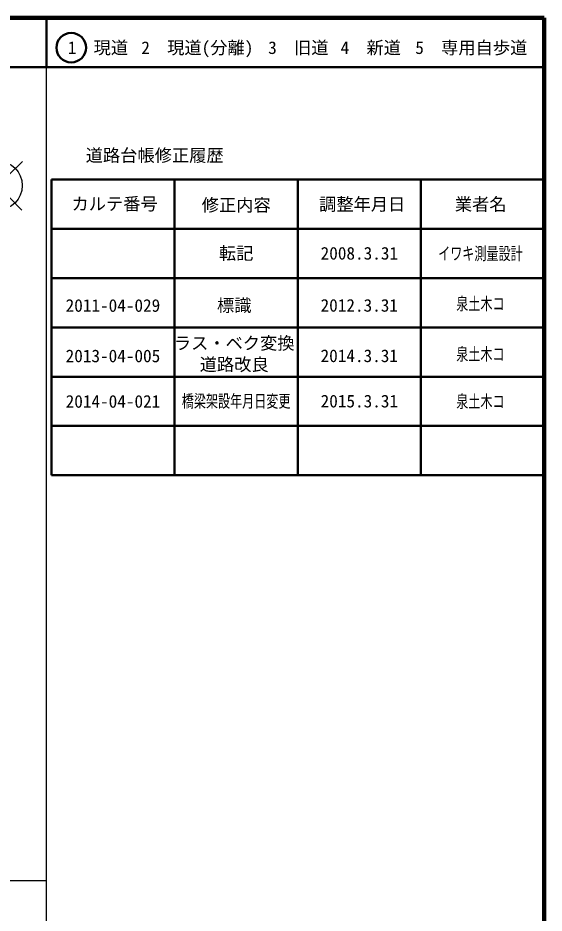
# Model space of a CAD drawing. Units: millimetres on the paper, enlarged 1000 times. Extents: x 40000 to 680000, y 20000 to 380000.
# Drawn here: x 573204 to 680000, y 198357 to 380000 of the extents above; entities that cross this region are included whole.
import ezdxf
from ezdxf.enums import TextEntityAlignment as Align

# ---------------------------------------------------------------- set-up
doc = ezdxf.new("R2010")
doc.units = ezdxf.units.MM
doc.header["$LTSCALE"] = 1000
for name, color, linetype, lineweight in [('M-BGD', 7, 'Continuous', 25), ('M-TTL', 2, 'Continuous', 140), ('M-TTL-BAND', 7, 'Continuous', 25), ('M-TTL-FRAM', 2, 'Continuous', 50), ('M-TTL-LINE', 7, 'Continuous', 50)]:
    doc.layers.add(name, color=color, linetype=linetype, lineweight=lineweight)
doc.layers.add('M-TTL-TXT', color=7, linetype='Continuous')
doc.styles.add('ＭＳ ゴシック', font='')
doc.styles.get('ＭＳ ゴシック').set_extended_font_data('MS Gothic')

msp = doc.modelspace()

# ---------------------------------------------------------------- linework, layer by layer
at = {"layer": 'M-BGD'}
for p, q in [((556543, 358890), (573971, 340965)), ((574110, 350864), (564072, 341104))]:
    msp.add_line(p, q, dxfattribs=at)
msp.add_circle((569091, 345984), 5000, dxfattribs=at)
at = {"layer": 'M-TTL'}
for p, q in [((680000, 380000), (40000, 380000)), ((680000, 20000), (680000, 380000))]:
    msp.add_line(p, q, dxfattribs=at)
at = {"layer": 'M-TTL-BAND'}
for p, q in [((579000, 20000), (579000, 370000)), ((40000, 205000), (579000, 205000))]:
    msp.add_line(p, q, dxfattribs=at)
at = {"layer": 'M-TTL-FRAM'}
for p, q in [((580000, 347197), (580000, 287197)), ((580000, 347197), (680000, 347197)), ((580000, 287197), (680000, 287197))]:
    msp.add_line(p, q, dxfattribs=at)
at = {"layer": 'M-TTL-LINE'}
for p, q in [((579000, 380000), (579000, 370000)), ((40000, 370000), (680000, 370000)), ((605000, 347197), (605000, 287197)), ((630000, 347197), (630000, 287197)), ((655000, 347197), (655000, 287197)), ((580000, 337197), (680000, 337197)), ((580000, 327197), (680000, 327197)), ((580000, 317197), (680000, 317197)), ((580000, 307197), (680000, 307197)), ((580000, 297197), (680000, 297197))]:
    msp.add_line(p, q, dxfattribs=at)
msp.add_circle((584031, 373958), 3000, dxfattribs=at)

# ---------------------------------------------------------------- texts
at = {"layer": 'M-TTL-TXT', "style": 'ＭＳ ゴシック'}
for s, p in [('1\u3000現道', (589448, 373958)), ('2\u3000現道(分離)', (609619, 373958)), ('3\u3000旧道', (630121, 373958)), ('4\u3000新道', (644824, 373958)), ('5\u3000専用自歩道', (665228, 373958)), ('道路台帳修正履歴', (600968, 352113)), ('カルテ番号', (592839, 342277)), ('修正内容', (617509, 342023)), ('調整年月日', (643089, 342197)), ('業者名', (667134, 342197)), ('転記', (617500, 332245)), ('2008.3.31', (642500, 332245)), ('標識', (617105, 321675)), ('2011-04-029', (592492, 321648)), ('2012.3.31', (642488, 321675)), ('ラス・ベク変換', (617105, 314013)), ('2013-04-005', (592492, 311417)), ('2014.3.31', (642488, 311445)), ('道路改良', (617105, 309680)), ('2014-04-021', (592500, 302189)), ('2015.3.31', (642500, 302245))]:
    msp.add_text(s, height=2566, dxfattribs=at).set_placement(p, align=Align.MIDDLE_CENTER)
at = {"layer": 'M-TTL-TXT', "style": 'ＭＳ ゴシック', "width": 0.7}
for s, p in [('イワキ測量設計', (667077, 332189)), ('泉土木コ', (667073, 322016)), ('泉土木コ', (667073, 311786)), ('橋梁架設年月日変更', (617500, 302245)), ('泉土木コ', (667073, 302189))]:
    msp.add_text(s, height=2566, dxfattribs=at).set_placement(p, align=Align.MIDDLE_CENTER)

doc.saveas('drawing.dxf')
